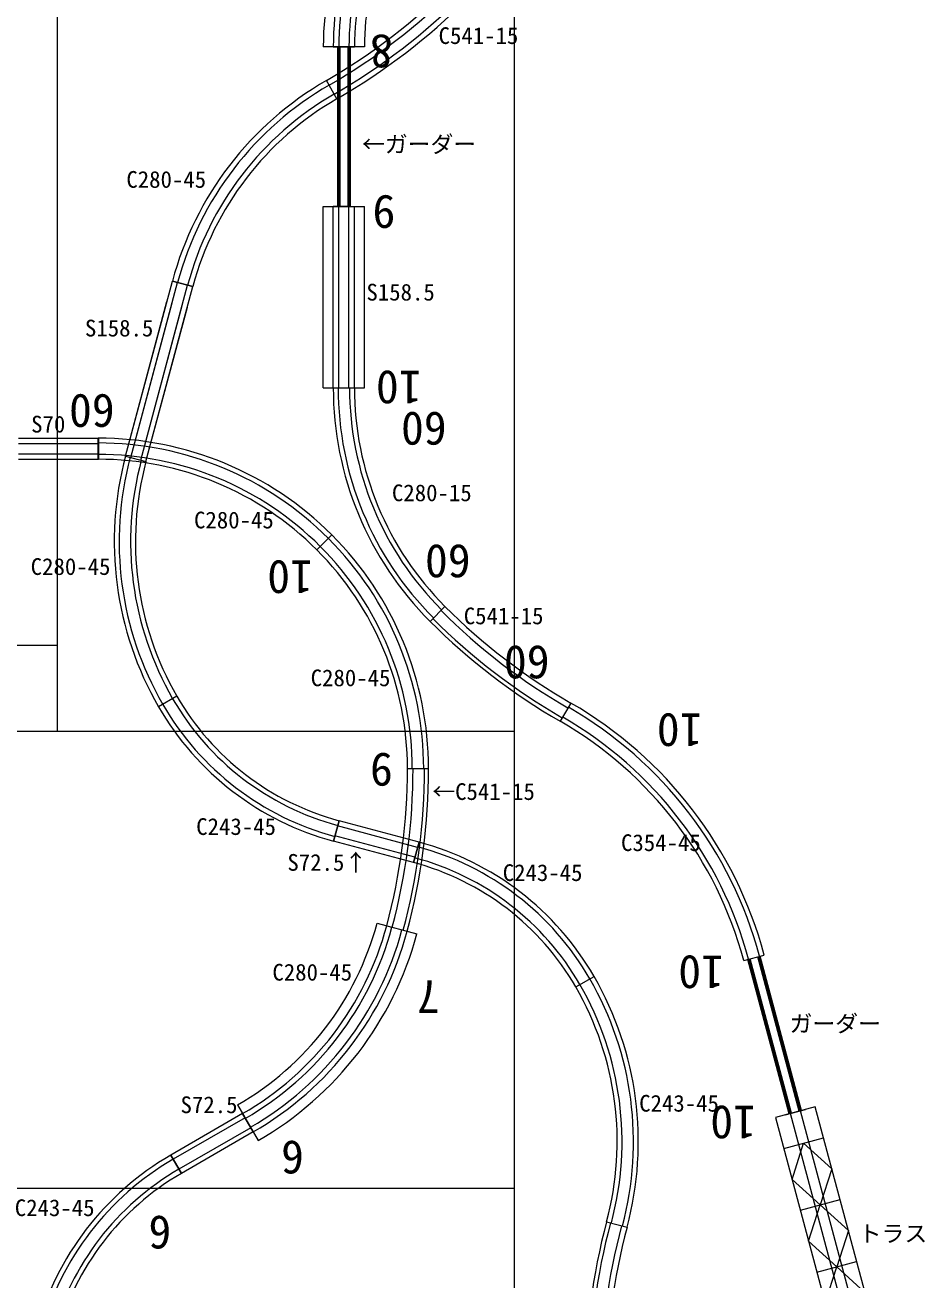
# Model space of a CAD drawing. Units: millimetres, scale not verified. Extents: x -3771 to 23555, y -4805 to 3321.
# Drawn here: x 4784 to 5571, y -2981 to -1883 of the extents above; entities that cross this region are included whole.
import ezdxf
from ezdxf.enums import TextEntityAlignment as Align

# ---------------------------------------------------------------- set-up
doc = ezdxf.new("R2010")
doc.units = ezdxf.units.MM
doc.header["$LTSCALE"] = 8
for name, color, linetype, lineweight in [('0-1', 7, 'Continuous', 9), ('0-2', 7, 'Continuous', 9), ('0-7', 6, 'Continuous', 9)]:
    doc.layers.add(name, color=color, linetype=linetype, lineweight=lineweight)
doc.styles.add('ＭＳ ゴシック', font='')
doc.styles.get('ＭＳ ゴシック').set_extended_font_data('MS Gothic')

msp = doc.modelspace()

# ---------------------------------------------------------------- linework, layer by layer
at = {"layer": '0-1'}
for p, q in [((5080.628, -1901.5), (5044.628, -1901.5)), ((5071.878, -1901.5), (5053.378, -1901.5)), ((5053.378, -1901.5), (5071.878, -1901.5)), ((5053.379, -1901.5), (5071.878, -1901.5)), ((5044.629, -2041.5), (5080.629, -2041.5)), ((5053.378, -2041.5), (5071.878, -2041.5)), ((5068.128, -2041.5), (5053.378, -2041.5)), ((5053.378, -2041.5), (5071.878, -2041.5)), ((5053.379, -2200), (5053.379, -2041.5)), ((5071.879, -2200), (5071.879, -2041.5)), ((5044.629, -2200), (5080.629, -2200)), ((5053.378, -2200), (5071.878, -2200)), ((4847.555, -2244.085), (4847.555, -2262.585)), ((4847.555, -2262.585), (4847.555, -2244.085)), ((4847.555, -2244.085), (4847.555, -2262.585)), ((4777.794, -2262.585), (4847.794, -2262.585)), ((5039.005, -2341.886), (5052.086, -2328.805)), ((5138.098, -2404.53), (5151.179, -2391.449)), ((5151.179, -2391.449), (5138.098, -2404.53)), ((5151.179, -2391.449), (5138.098, -2404.53)), ((5261.308, -2475.954), (5252.058, -2491.975)), ((5261.308, -2475.954), (5252.058, -2491.975)), ((5118.305, -2533.335), (5136.805, -2533.335)), ((5091.734, -2668.698), (5126.508, -2678.015)), ((5100.186, -2670.962), (5118.056, -2675.75)), ((5412.685, -2701.307), (5430.555, -2696.519)), ((4969.662, -2827.786), (4987.662, -2858.963)), ((5448.92, -2836.537), (5466.79, -2831.749)), ((4983.287, -2851.385), (4974.037, -2835.363)), ((4920.5, -2887.635), (4911.25, -2871.613))]:
    msp.add_line(p, q, dxfattribs=at)
at = {"layer": '0-1', "color": 4}
for p, q in [((5057.128, -1901.5), (5057.128, -2041.5)), ((5059.128, -1901.5), (5059.128, -2041.5)), ((5066.128, -1901.5), (5066.128, -2041.5)), ((5068.128, -1901.5), (5068.128, -2041.5)), ((5452.542, -2835.566), (5416.307, -2700.337)), ((5454.474, -2835.049), (5418.239, -2699.819)), ((5461.235, -2833.237), (5425.001, -2698.007)), ((5463.167, -2832.719), (5426.933, -2697.49)), ((5475.241, -2829.484), (5440.468, -2838.802)), ((5547.711, -3099.943), (5475.241, -2829.484)), ((5447.715, -2865.848), (5482.488, -2856.53)), ((5462.209, -2919.939), (5496.982, -2910.622)), ((5476.703, -2974.031), (5511.476, -2964.714))]:
    msp.add_line(p, q, dxfattribs=at)
at = {"layer": '0-1', "color": 2}
for p, q in [((5058.128, -1901.5), (5058.128, -2041.5)), ((5067.128, -1901.5), (5067.128, -2041.5)), ((5058.129, -2200), (5058.129, -2041.5)), ((5067.129, -2200), (5067.129, -2041.5)), ((4777.794, -2248.835), (4847.794, -2248.835)), ((4777.794, -2257.835), (4847.794, -2257.835)), ((5453.508, -2835.308), (5417.273, -2700.078)), ((5462.201, -2832.978), (5425.967, -2697.749)), ((5534.671, -3103.437), (5462.201, -2832.978)), ((4976.162, -2839.044), (4913.375, -2875.294)), ((5525.977, -3105.767), (5453.508, -2835.308)), ((4981.162, -2847.704), (4918.375, -2883.954))]:
    msp.add_line(p, q, dxfattribs=at)
at = {"layer": '0-1', "color": 3}
for p, q in [((5044.629, -2200), (5044.629, -2041.5)), ((5080.629, -2200), (5080.629, -2041.5))]:
    msp.add_line(p, q, dxfattribs=at)
at = {"layer": '0-1'}
for points in [[(4777.794, -2244.085), (4847.794, -2244.085), (4847.794, -2262.585)], [(4974.037, -2835.363), (4911.25, -2871.613), (4920.5, -2887.635)], [(4974.037, -2835.363), (4983.287, -2851.385), (4920.5, -2887.635)]]:
    msp.add_lwpolyline(points, dxfattribs=at)
at = {"layer": '0-1', "color": 4}
msp.add_lwpolyline([(5440.468, -2838.802), (5512.937, -3109.261), (5547.711, -3099.943)], dxfattribs=at)
msp.add_lwpolyline([(5523.077, -3077.556), (5498.444, -3055.169), (5508.583, -3023.464), (5483.95, -3001.077), (5494.089, -2969.372), (5469.456, -2946.985), (5479.596, -2915.281), (5454.962, -2892.893), (5465.102, -2861.189), (5489.735, -2883.576), (5479.596, -2915.281), (5504.229, -2937.668), (5494.089, -2969.372), (5518.723, -2991.76), (5508.583, -3023.464), (5533.217, -3045.852)], close=True, dxfattribs=at)
at = {"layer": '0-1', "color": 3}
for centre, radius, start, end in [((5305.628, -1901.5), 261, 135, 180), ((5305.628, -1901.5), 225, 135, 180), ((4838.662, -2600.887), 262, 300, 345), ((4838.662, -2600.887), 298, 300, 345)]:
    msp.add_arc(centre, radius, start, end, dxfattribs=at)
at = {"layer": '0-1'}
for centre, radius, start, end in [((5305.628, -1901.5), 252.25, 135, 180), ((5305.628, -1901.5), 233.75, 135, 180), ((5342.628, -2200), 289.25, 180, 224.99995), ((5342.628, -2200), 270.75, 180, 225.00002), ((4847.555, -2533.335), 289.25, 45.00005, 90), ((4847.555, -2533.335), 270.75, 44.99998, 90), ((4847.555, -2533.335), 289.25, 0.00005, 45), ((4847.555, -2533.335), 270.75, 359.99998, 45), ((5527.183, -2015.445), 531.75, 225, 239.99998), ((5527.183, -2015.445), 550.25, 225, 240.00005), ((5079.683, -2790.537), 363.25, 15, 60), ((5079.683, -2790.537), 344.75, 15, 60), ((4586.555, -2533.335), 531.75, 345.00002, 0), ((4586.555, -2533.335), 550.25, 344.99995, 0), ((4838.662, -2600.887), 270.75, 300, 345), ((4838.662, -2600.887), 289.25, 300, 345), ((5037.375, -3090.068), 252.25, 120, 164.99989), ((5037.375, -3090.068), 233.75, 120, 164.99991)]:
    msp.add_arc(centre, radius, start, end, dxfattribs=at)
at = {"layer": '0-1', "color": 2}
for centre, radius, start, end in [((5305.628, -1901.5), 247.5, 135, 180), ((5305.628, -1901.5), 238.5, 135, 180), ((5342.628, -2200), 285, 180, 224.99995), ((5342.628, -2200), 275, 180, 225), ((4847.555, -2533.335), 285, 45.00005, 90), ((4847.555, -2533.335), 275, 45, 90), ((4847.555, -2533.335), 275, 0, 45), ((4847.555, -2533.335), 285, 0.00005, 45), ((5527.183, -2015.445), 546.686, 225, 240), ((5527.183, -2015.445), 536.686, 225, 240), ((5079.683, -2790.537), 359, 15, 60), ((5079.683, -2790.537), 349, 15, 60), ((4586.555, -2533.335), 536.686, 345, 0), ((4586.555, -2533.335), 546.686, 345, 0), ((4838.662, -2600.887), 275.5, 300, 345), ((4838.662, -2600.887), 284.5, 300, 345), ((5037.375, -3090.068), 248, 120, 164.99991), ((5037.375, -3090.068), 238, 120, 164.99988)]:
    msp.add_arc(centre, radius, start, end, dxfattribs=at)
at = {"layer": '0-2'}
for p, q in [((5056.633, -1947.069), (5047.383, -1931.048)), ((4871.591, -2259.781), (4912.614, -2106.682)), ((4912.614, -2106.682), (4930.483, -2111.47)), ((4930.483, -2111.47), (4912.614, -2106.682)), ((4889.461, -2264.57), (4930.483, -2111.47)), ((4871.591, -2259.781), (4907.826, -2124.552)), ((4889.461, -2264.57), (4925.695, -2129.34)), ((4871.591, -2259.781), (4889.461, -2264.569)), ((4871.591, -2259.781), (4889.461, -2264.57)), ((4871.591, -2259.781), (4889.461, -2264.57)), ((4916.508, -2470.019), (4900.487, -2479.269)), ((5053.654, -2596.799), (5058.442, -2578.929)), ((5058.443, -2578.929), (5053.654, -2596.799)), ((5058.443, -2578.929), (5053.654, -2596.799)), ((5053.654, -2596.799), (5058.443, -2578.929)), ((5128.472, -2597.694), (5058.442, -2578.929)), ((5123.684, -2615.563), (5053.654, -2596.799)), ((5123.684, -2615.563), (5128.472, -2597.694)), ((5265.618, -2724.473), (5281.64, -2715.223)), ((5292.666, -2929.923), (5310.536, -2934.712)), ((5292.666, -2929.923), (5310.536, -2934.711))]:
    msp.add_line(p, q, dxfattribs=at)
at = {"layer": '0-2', "color": 2}
for p, q in [((4876.179, -2261.011), (4917.202, -2107.912)), ((4884.872, -2263.34), (4925.895, -2110.241)), ((4876.179, -2261.011), (4912.414, -2125.781)), ((4884.872, -2263.34), (4921.107, -2128.111)), ((5127.243, -2602.282), (5057.213, -2583.518)), ((5124.913, -2610.975), (5054.884, -2592.211))]:
    msp.add_line(p, q, dxfattribs=at)
at = {"layer": '0-2'}
for points in [[(5053.654, -2596.799), (5058.443, -2578.929), (5053.654, -2596.799)], [(5123.684, -2615.563), (5128.472, -2597.694), (5123.684, -2615.563)], [(5128.472, -2597.694), (5123.684, -2615.563), (5128.472, -2597.694)]]:
    msp.add_lwpolyline(points, dxfattribs=at)
for centre, radius, start, end in [((4781.508, -1470.539), 531.75, 300, 315), ((4781.508, -1470.539), 550.25, 300, 315), ((5192.008, -2181.546), 289.25, 120, 165), ((5192.008, -2181.546), 270.75, 120, 165), ((5150.985, -2334.645), 289.25, 165, 209.99995), ((5150.985, -2334.645), 270.75, 165, 210.00002), ((5118.942, -2353.144), 233.75, 210, 254.99991), ((5118.942, -2353.144), 252.25, 210, 254.99989), ((5063.185, -2841.349), 252.25, 30.00011, 75), ((5063.185, -2841.349), 233.75, 30.00009, 75), ((5031.142, -2859.848), 289.25, 345.00005, 30), ((5031.142, -2859.848), 270.75, 344.99998, 30), ((5824.167, -3072.339), 550.25, 165, 180.00005), ((5824.167, -3072.339), 531.75, 165, 179.99998)]:
    msp.add_arc(centre, radius, start, end, dxfattribs=at)
at = {"layer": '0-2', "color": 2}
for centre, radius, start, end in [((4781.508, -1470.539), 536.5, 300, 315), ((4781.508, -1470.539), 545.5, 300, 315), ((5192.008, -2181.546), 284.5, 120, 165), ((5192.008, -2181.546), 275.5, 120, 165), ((5150.985, -2334.645), 285, 165, 209.99995), ((5150.985, -2334.645), 275, 165, 210), ((5118.942, -2353.144), 248, 210, 254.99991), ((5118.942, -2353.144), 238, 210, 254.99988), ((5063.185, -2841.349), 248, 30.00009, 75), ((5063.185, -2841.349), 238, 30.00012, 75), ((5031.142, -2859.848), 275, 345, 30), ((5031.142, -2859.848), 285, 345.00005, 30), ((5824.167, -3072.339), 546.686, 165, 180), ((5824.167, -3072.339), 536.686, 165, 180)]:
    msp.add_arc(centre, radius, start, end, dxfattribs=at)
at = {"layer": '0-7'}
for p, q in [((4811.995, -2500.563), (4811.995, -700.563)), ((5211.995, -2500.563), (5211.995, -1300.563)), ((4011.995, -2500.563), (5211.995, -2500.563)), ((5211.995, -3300.563), (5211.995, -2500.563)), ((4011.995, -2900.563), (5211.995, -2900.563))]:
    msp.add_line(p, q, dxfattribs=at)
at = {"layer": '0-7', "color": 4}
msp.add_lwpolyline([(4811.995, -2425.563), (4771.995, -2425.563), (4771.995, -2500.563)], dxfattribs=at)

# ---------------------------------------------------------------- texts
at = {"layer": '0-1', "color": 3, "style": 'ＭＳ ゴシック'}
for s, p in [('8', (5105.525, -1882.263)), ('9', (5107.687, -2022.795)), ('10', (5130.659, -2176.299)), ('10', (5035.53, -2342.343)), ('10', (5376.523, -2476.279)), ('9', (5105.525, -2510.981)), ('10', (5395.26, -2688.157)), ('7', (5146.603, -2709.888)), ('10', (5423.285, -2819.642)), ('6', (5027.692, -2850.42)), ('6', (4911.583, -2916.081))]:
    msp.add_text(s, height=29.33, rotation=180, dxfattribs=at).set_placement(p, align=Align.BOTTOM_LEFT)
at = {"layer": '0-1', "style": 'ＭＳ ゴシック'}
for s, p in [('←ガーダー', (5078.542, -1998.58)), ('S158.5', (5082.41, -2128.088)), ('S70', (4788.981, -2243.614)), ('C280-15', (5104.75, -2303.699)), ('C280-45', (4931.524, -2327.516)), ('C541-15', (5167.585, -2411.409)), ('C280-45', (5033.606, -2465.634)), ('←C541-15', (5140.078, -2565.2)), ('C354-45', (5305.229, -2609.92)), ('C280-45', (5000.109, -2723.303)), ('ガーダー', (5452.708, -2768.262)), ('S72.5', (4919.731, -2839.328)), ('C243-45', (4774.649, -2929.438)), ('トラス', (5513.244, -2952.035))]:
    msp.add_text(s, height=14.66, dxfattribs=at).set_placement(p, align=Align.BOTTOM_LEFT)
at = {"layer": '0-1', "color": 134, "style": 'ＭＳ ゴシック'}
for p in [(4862.054, -2196.939), (5152.619, -2212.519), (5173.589, -2328.604), (5242.692, -2417.066)]:
    msp.add_text('60', height=29.33, rotation=180, dxfattribs=at).set_placement(p, align=Align.BOTTOM_LEFT)
at = {"layer": '0-2', "style": 'ＭＳ ゴシック'}
for s, p in [('C541-15', (5145.579, -1903.523)), ('C280-45', (4872.305, -2029.401)), ('S158.5', (4836.078, -2159.524)), ('C280-45', (4788.563, -2368.235)), ('C243-45', (4933.43, -2595.825)), ('S72.5↑', (5013.25, -2627.193)), ('C243-45', (5201.704, -2636.147)), ('C243-45', (5321.125, -2838.009))]:
    msp.add_text(s, height=14.66, dxfattribs=at).set_placement(p, align=Align.BOTTOM_LEFT)

doc.saveas('drawing.dxf')
